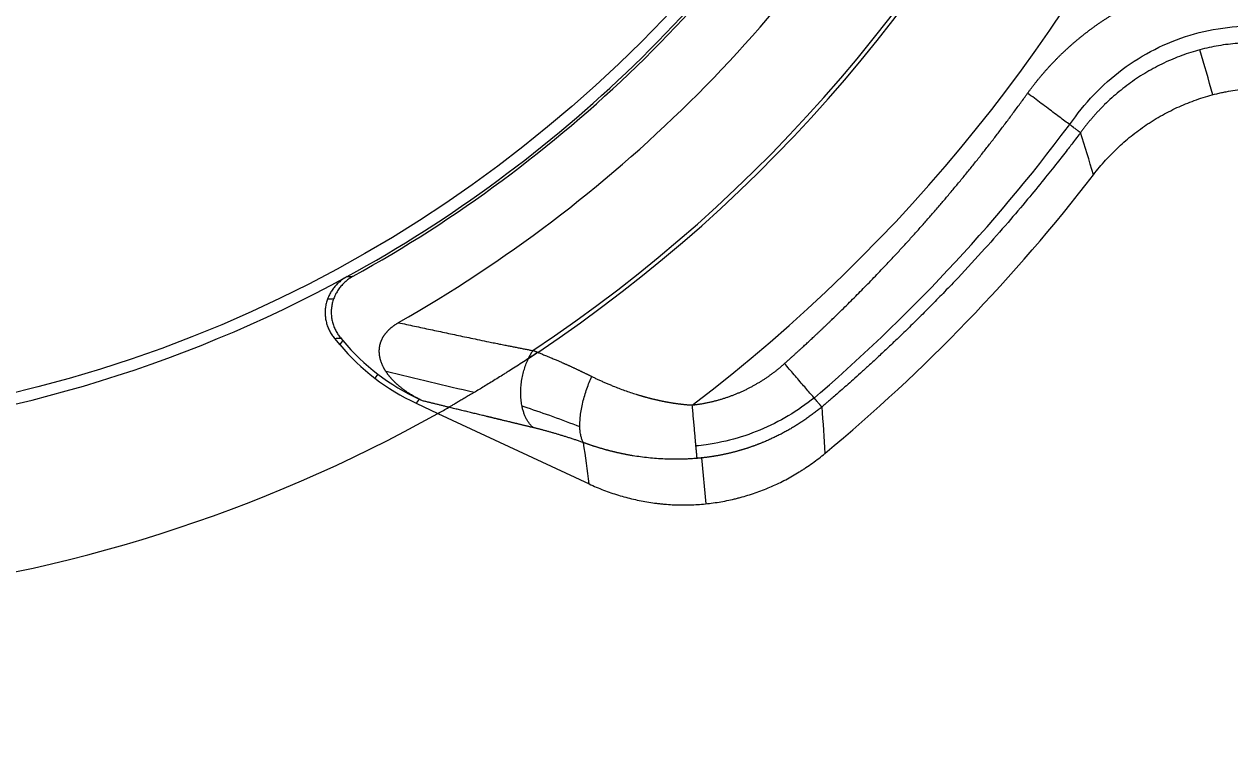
# Model space of a CAD drawing. Header units: millimetres. Extents: x 2234 to 3061, y 2092 to 2676.
# Drawn here: x 2552.4 to 2604.9, y 2404.3 to 2435.7 of the extents above; entities that cross this region are included whole.
import ezdxf

# ---------------------------------------------------------------- set-up
doc = ezdxf.new("R2010")
doc.units = ezdxf.units.MM
doc.layers.add('20', color=7, linetype='Continuous', true_color=0xffffff)
doc.layers.add('21', color=7, linetype='Continuous', true_color=0xffffff)
doc.layers.add('dim', color=82, linetype='Continuous', lineweight=9)
doc.styles.add('Capful-A', font='')
doc.styles.get('Capful-A').set_extended_font_data('Microsoft YaHei')
doc.dimstyles.new('Capful-A-2.5', dxfattribs={"dimscale": 2.5, "dimtxt": 2.5, "dimasz": 2.5, "dimexe": 1.5, "dimexo": 1, "dimgap": 1.5, "dimtad": 0, "dimdsep": 46, "dimtxsty": 'Capful-A', "dimcen": 0, "dimclrt": 2, "dimazin": 2, "dimtfac": 1, "dimtmove": 0, "dimatfit": 3, "dimfxl": 0, "dimtolj": 1, "dimtzin": 0, "dimarcsym": 0})

# ---------------------------------------------------------------- blocks, each defined once
blk = doc.blocks.new('*D43')
at = {"layer": 'Defpoints', "color": 0, "transparency": 16777216}
for p in [(2552.441, 2475.507), (2555.321, 2475.507), (2636.695, 2393.007)]:
    blk.add_point(p, dxfattribs=at)
at = {"layer": 'dim', "color": 0, "lineweight": -2, "transparency": 16777216}
blk.add_line((2553.69, 2475.507), (2555.321, 2475.507), dxfattribs=at)
at = {"layer": 'dim', "color": 2, "transparency": 16777216, "insert": (2564.34, 2475.507), "char_height": 6.25, "attachment_point": 5, "style": 'Capful-A', "bg_fill": 3, "box_fill_scale": 1.1, "bg_fill_color": 256, "bg_fill_true_color": 13158600, "bg_fill_transparency": 0}
blk.add_mtext('\\A1;82.5', dxfattribs=at)
blk = doc.blocks.new('*D44')
at = {"layer": 'Defpoints', "color": 0, "transparency": 16777216}
for p in [(2538.695, 2492.365), (2538.695, 2489.132), (2636.695, 2393.007)]:
    blk.add_point(p, dxfattribs=at)
at = {"layer": 'dim', "color": 0, "lineweight": -2, "transparency": 16777216}
blk.add_line((2538.695, 2490.382), (2538.695, 2492.365), dxfattribs=at)
at = {"layer": 'dim', "color": 2, "transparency": 16777216, "insert": (2538.695, 2498.061), "char_height": 6.25, "attachment_point": 5, "rotation": 90, "style": 'Capful-A', "bg_fill": 3, "box_fill_scale": 1.1, "bg_fill_color": 256, "bg_fill_true_color": 13158600, "bg_fill_transparency": 0}
blk.add_mtext('\\A1;98', dxfattribs=at)

msp = doc.modelspace()

# ---------------------------------------------------------------- linework, layer by layer
at = {"layer": '20', "color": 7, "linetype": 'Continuous', "lineweight": 18}
for p, q in [((2570.43, 2418.781), (2576.998, 2415.718)), ((2582.087, 2414.855), (2581.899, 2416.847))]:
    msp.add_line(p, q, dxfattribs=at)
for radius, start, end in [(65, 303.70412, 6.26987), (70.765, 307.2047, 2.75265), (65, 206.70874, 299.22418), (73.856, 310.90424, 323.59426), (76, 309.71003, 322.41832)]:
    msp.add_arc((2538.695, 2475.507), radius, start, end, dxfattribs=at)
msp.add_ellipse((2538.695, 2475.507), major_axis=(56.571, 32.011), ratio=0.999999, start_param=4.707518, end_param=4.715884, dxfattribs=at)
for points, degree, knots in [([(2596.061, 2432.695), (2596.662, 2433.532), (2597.402, 2434.269), (2598.181, 2435.045), (2599.076, 2435.671), (2599.977, 2436.302), (2600.971, 2436.764), (2601.97, 2437.228), (2603.034, 2437.508), (2604.1, 2437.789), (2606.302, 2437.968), (2607.407, 2437.865), (2609.53, 2437.666), (2611.552, 2436.768)], 2, [0, 0, 0, 0.125, 0.125, 0.25, 0.25, 0.375, 0.375, 0.5, 0.5, 0.625, 0.75, 0.75, 1, 1, 1]), ([(2598.137, 2431.673), (2598.469, 2432.123), (2598.832, 2432.538), (2599.624, 2433.304), (2600.052, 2433.654), (2600.974, 2434.283), (2601.456, 2434.553), (2602.458, 2435.006), (2602.981, 2435.19), (2604.062, 2435.465), (2604.607, 2435.553), (2605.431, 2435.615), (2605.706, 2435.623), (2606.259, 2435.616), (2606.538, 2435.6), (2607.918, 2435.462), (2608.972, 2435.17), (2609.979, 2434.702)], 3, [0, 0, 0, 0, 0.125148, 0.125148, 0.250297, 0.250297, 0.375445, 0.375445, 0.500593, 0.500593, 0.625742, 0.625742, 0.688316, 0.688316, 0.75089, 0.75089, 1, 1, 1, 1]), ([(2610.202, 2433.873), (2610.172, 2433.888), (2610.114, 2433.916), (2610.025, 2433.959), (2609.936, 2434), (2609.847, 2434.041), (2609.756, 2434.08), (2609.666, 2434.119), (2609.574, 2434.158), (2609.482, 2434.195), (2609.389, 2434.232), (2609.296, 2434.267), (2609.202, 2434.302), (2609.107, 2434.336), (2609.012, 2434.369), (2608.917, 2434.401), (2608.82, 2434.433), (2608.62, 2434.496), (2608.315, 2434.583), (2607.903, 2434.681), (2607.491, 2434.76), (2606.937, 2434.841), (2606.237, 2434.897), (2605.396, 2434.888), (2604.564, 2434.803), (2603.748, 2434.644), (2602.949, 2434.411), (2602.171, 2434.106), (2601.418, 2433.728), (2600.822, 2433.357), (2600.366, 2433.029), (2600.036, 2432.77), (2599.715, 2432.493), (2599.498, 2432.289), (2599.377, 2432.168), (2599.346, 2432.138), (2599.316, 2432.107), (2599.285, 2432.076), (2599.255, 2432.045), (2599.224, 2432.014), (2599.194, 2431.982), (2599.164, 2431.95), (2599.133, 2431.918), (2599.103, 2431.885), (2599.073, 2431.852), (2599.042, 2431.819), (2599.012, 2431.786), (2598.982, 2431.752), (2598.952, 2431.718), (2598.921, 2431.684), (2598.891, 2431.65), (2598.861, 2431.615), (2598.831, 2431.58), (2598.801, 2431.545), (2598.771, 2431.509), (2598.741, 2431.473), (2598.711, 2431.437), (2598.681, 2431.4), (2598.651, 2431.364), (2598.622, 2431.327), (2598.592, 2431.289), (2598.562, 2431.252), (2598.533, 2431.214), (2598.503, 2431.176), (2598.474, 2431.137), (2598.445, 2431.099), (2598.415, 2431.06), (2598.386, 2431.02), (2598.367, 2430.994), (2598.357, 2430.981)], 3, [0, 0, 0, 0, 0.007381, 0.01478, 0.022196, 0.02963, 0.037081, 0.044551, 0.052038, 0.059543, 0.067066, 0.074608, 0.082168, 0.089746, 0.097343, 0.104958, 0.112592, 0.120245, 0.152455, 0.184358, 0.215963, 0.247276, 0.311086, 0.374361, 0.437177, 0.499613, 0.561944, 0.624716, 0.688004, 0.751884, 0.783153, 0.814725, 0.846607, 0.878806, 0.882032, 0.885271, 0.888525, 0.891792, 0.895073, 0.898368, 0.901677, 0.905, 0.908337, 0.911688, 0.915052, 0.918431, 0.921824, 0.92523, 0.928651, 0.932085, 0.935534, 0.938996, 0.942472, 0.945963, 0.949467, 0.952986, 0.956518, 0.960064, 0.963625, 0.967199, 0.970788, 0.97439, 0.978007, 0.981637, 0.985282, 0.98894, 0.992613, 0.996299, 1, 1, 1, 1]), ([(2598.924, 2429.155), (2599.092, 2429.373), (2599.442, 2429.792), (2600.014, 2430.371), (2600.426, 2430.725), (2600.853, 2431.061), (2601.074, 2431.221), (2601.361, 2431.41), (2601.419, 2431.447), (2601.535, 2431.52), (2601.71, 2431.628), (2601.887, 2431.729), (2602.246, 2431.924), (2602.733, 2432.162), (2603.239, 2432.357), (2603.754, 2432.531), (2604.016, 2432.608), (2604.35, 2432.689), (2604.416, 2432.705), (2604.55, 2432.734), (2604.751, 2432.776), (2604.953, 2432.812), (2605.356, 2432.874), (2605.895, 2432.933), (2606.438, 2432.946), (2606.846, 2432.939), (2606.982, 2432.933), (2607.186, 2432.921), (2607.255, 2432.916), (2607.391, 2432.904), (2607.46, 2432.898), (2607.801, 2432.862), (2608.071, 2432.822), (2608.606, 2432.72), (2609.134, 2432.596), (2609.908, 2432.345), (2610.412, 2432.135), (2610.661, 2432.019)], 3, [0, 0, 0, 0, 0.0625, 0.125, 0.1875, 0.1875, 0.25, 0.25, 0.265625, 0.265625, 0.28125, 0.3125, 0.3125, 0.375, 0.4375, 0.4375, 0.5, 0.5, 0.515625, 0.515625, 0.53125, 0.5625, 0.5625, 0.625, 0.6875, 0.6875, 0.71875, 0.71875, 0.734375, 0.734375, 0.75, 0.75, 0.8125, 0.8125, 0.875, 0.9375, 1, 1, 1, 1]), ([(2585.495, 2420.948), (2586.284, 2421.657), (2586.906, 2422.242), (2587.631, 2422.923), (2589.75, 2425.029), (2592.412, 2427.985), (2593.658, 2429.533), (2594.888, 2431.062), (2596.061, 2432.695)], 2, [0, 0, 0, 0.125, 0.125, 0.25, 0.5, 0.75, 0.75, 1, 1, 1]), ([(2598.357, 2430.981), (2598.334, 2430.951), (2598.249, 2430.837), (2598.058, 2430.587), (2597.745, 2430.178), (2597.304, 2429.614), (2596.731, 2428.897), (2596.021, 2428.034), (2595.167, 2427.029), (2594.161, 2425.89), (2593.238, 2424.889), (2592.465, 2424.079), (2591.908, 2423.509), (2591.378, 2422.977), (2590.875, 2422.482), (2590.4, 2422.024), (2589.955, 2421.602), (2589.54, 2421.214), (2589.156, 2420.86), (2588.803, 2420.54), (2588.482, 2420.252), (2588.195, 2419.996), (2587.94, 2419.772), (2587.718, 2419.58), (2587.531, 2419.418), (2587.378, 2419.286), (2587.259, 2419.184), (2587.175, 2419.113), (2587.13, 2419.075), (2587.114, 2419.061)], 3, [0, 0, 0, 0, 0.006901, 0.026041, 0.057422, 0.10104, 0.156894, 0.224983, 0.305303, 0.397851, 0.502623, 0.553951, 0.60249, 0.648239, 0.6912, 0.731373, 0.768757, 0.803354, 0.835163, 0.864185, 0.890421, 0.91387, 0.934532, 0.952408, 0.967498, 0.979802, 0.989321, 0.996053, 1, 1, 1, 1]), ([(2574.764, 2421.433), (2574.697, 2421.388), (2574.63, 2421.343), (2574.497, 2421.255), (2574.43, 2421.212), (2574.364, 2421.168)], 3, [0, 0, 0, 0, 0.5, 0.5, 1, 1, 1, 1]), ([(2574.764, 2421.433), (2574.786, 2421.424), (2574.833, 2421.406), (2574.905, 2421.378), (2574.982, 2421.348), (2575.063, 2421.315), (2575.188, 2421.265), (2575.344, 2421.2), (2575.518, 2421.127), (2575.658, 2421.066), (2575.755, 2421.024), (2575.819, 2420.996), (2575.863, 2420.976), (2575.907, 2420.956), (2575.951, 2420.937), (2575.995, 2420.917), (2576.039, 2420.897), (2576.083, 2420.877), (2576.127, 2420.857), (2576.171, 2420.837), (2576.214, 2420.817), (2576.258, 2420.797), (2576.301, 2420.777), (2576.345, 2420.757), (2576.388, 2420.736), (2576.432, 2420.716), (2576.475, 2420.696), (2576.518, 2420.675), (2576.561, 2420.655), (2576.604, 2420.634), (2576.647, 2420.614), (2576.69, 2420.593), (2576.733, 2420.573), (2576.775, 2420.552), (2576.818, 2420.531), (2576.861, 2420.511), (2576.903, 2420.49), (2576.945, 2420.469), (2576.988, 2420.449), (2577.03, 2420.428), (2577.072, 2420.407), (2577.1, 2420.393), (2577.114, 2420.386)], 3, [0, 0, 0, 0, 0.031019, 0.063969, 0.098852, 0.135668, 0.174419, 0.266218, 0.342406, 0.402961, 0.447865, 0.466691, 0.48545, 0.504142, 0.522766, 0.541322, 0.559811, 0.578232, 0.596586, 0.614872, 0.63309, 0.65124, 0.669323, 0.687338, 0.705285, 0.723164, 0.740976, 0.75872, 0.776396, 0.794004, 0.811544, 0.829016, 0.846421, 0.863757, 0.881026, 0.898226, 0.915359, 0.932423, 0.949419, 0.966348, 0.983208, 1, 1, 1, 1]), ([(2574.364, 2421.168), (2574.264, 2421.103), (2574.166, 2421.039), (2573.974, 2420.914), (2573.879, 2420.853), (2573.692, 2420.733), (2573.6, 2420.674), (2573.464, 2420.588), (2573.419, 2420.559), (2573.352, 2420.517), (2573.307, 2420.489), (2573.175, 2420.406), (2573.068, 2420.339), (2572.899, 2420.234), (2572.817, 2420.183), (2572.656, 2420.084), (2572.577, 2420.036), (2572.422, 2419.942), (2572.347, 2419.896), (2572.198, 2419.807), (2572.126, 2419.763), (2572.019, 2419.699), (2571.984, 2419.678), (2571.915, 2419.637), (2571.881, 2419.617), (2571.78, 2419.557), (2571.715, 2419.519), (2571.589, 2419.445), (2571.528, 2419.409), (2571.411, 2419.341), (2571.355, 2419.308), (2571.249, 2419.246), (2571.198, 2419.217), (2571.126, 2419.176), (2571.103, 2419.162), (2571.058, 2419.137), (2571.036, 2419.124), (2570.974, 2419.089), (2570.937, 2419.067), (2570.904, 2419.048)], 3, [0, 0, 0, 0, 0.0625, 0.0625, 0.125, 0.125, 0.1875, 0.1875, 0.21875, 0.21875, 0.234375, 0.25, 0.3125, 0.3125, 0.375, 0.375, 0.4375, 0.4375, 0.5, 0.5, 0.5625, 0.5625, 0.59375, 0.59375, 0.625, 0.625, 0.6875, 0.6875, 0.75, 0.75, 0.8125, 0.8125, 0.875, 0.875, 0.90625, 0.90625, 0.9375, 0.9375, 1, 1, 1, 1]), ([(2581.484, 2419.144), (2582.043, 2419.207), (2583.128, 2419.505), (2584.147, 2419.965), (2584.615, 2420.272), (2585.08, 2420.576), (2585.495, 2420.948)], 2, [0, 0, 0, 0.25, 0.5, 0.75, 0.75, 1, 1, 1]), ([(2577.114, 2420.386), (2577.136, 2420.375), (2577.18, 2420.354), (2577.247, 2420.321), (2577.315, 2420.289), (2577.384, 2420.257), (2577.454, 2420.224), (2577.525, 2420.192), (2577.597, 2420.16), (2577.67, 2420.128), (2577.743, 2420.096), (2577.818, 2420.065), (2577.893, 2420.033), (2577.97, 2420.001), (2578.102, 2419.948), (2578.292, 2419.873), (2578.541, 2419.781), (2578.794, 2419.694), (2578.98, 2419.634), (2579.094, 2419.598), (2579.137, 2419.585), (2579.18, 2419.572), (2579.222, 2419.559), (2579.265, 2419.547), (2579.307, 2419.534), (2579.35, 2419.522), (2579.393, 2419.51), (2579.435, 2419.498), (2579.478, 2419.486), (2579.52, 2419.475), (2579.563, 2419.464), (2579.605, 2419.452), (2579.647, 2419.441), (2579.69, 2419.431), (2579.732, 2419.42), (2579.775, 2419.409), (2579.817, 2419.399), (2579.859, 2419.389), (2579.902, 2419.379), (2579.944, 2419.369), (2579.986, 2419.36), (2580.028, 2419.351), (2580.07, 2419.341), (2580.113, 2419.332), (2580.155, 2419.324), (2580.197, 2419.315), (2580.239, 2419.307), (2580.281, 2419.298), (2580.323, 2419.29), (2580.365, 2419.283), (2580.407, 2419.275), (2580.449, 2419.267), (2580.491, 2419.26), (2580.532, 2419.253), (2580.574, 2419.246), (2580.616, 2419.239), (2580.658, 2419.233), (2580.7, 2419.227), (2580.741, 2419.221), (2580.783, 2419.215), (2580.824, 2419.209), (2580.866, 2419.203), (2580.907, 2419.198), (2580.949, 2419.193), (2580.99, 2419.188), (2581.032, 2419.183), (2581.073, 2419.179), (2581.114, 2419.174), (2581.156, 2419.17), (2581.197, 2419.166), (2581.238, 2419.162), (2581.279, 2419.159), (2581.32, 2419.156), (2581.361, 2419.152), (2581.402, 2419.149), (2581.443, 2419.147), (2581.471, 2419.145), (2581.484, 2419.144)], 3, [0, 0, 0, 0, 0.017162, 0.034442, 0.05184, 0.069358, 0.086996, 0.104756, 0.122638, 0.140644, 0.158774, 0.17703, 0.195412, 0.213922, 0.23256, 0.291009, 0.34957, 0.408275, 0.467153, 0.476849, 0.486524, 0.496179, 0.505814, 0.515429, 0.525024, 0.534599, 0.544154, 0.553691, 0.563207, 0.572705, 0.582183, 0.591643, 0.601084, 0.610506, 0.619909, 0.629294, 0.638661, 0.648009, 0.65734, 0.666653, 0.675948, 0.685225, 0.694485, 0.703728, 0.712954, 0.722162, 0.731354, 0.740529, 0.749687, 0.758829, 0.767955, 0.777064, 0.786158, 0.795235, 0.804297, 0.813344, 0.822375, 0.831391, 0.840391, 0.849377, 0.858348, 0.867304, 0.876246, 0.885174, 0.894087, 0.902987, 0.911872, 0.920744, 0.929602, 0.938447, 0.947279, 0.956097, 0.964903, 0.973696, 0.982476, 0.991244, 1, 1, 1, 1]), ([(2587.056, 2419.686), (2586.353, 2419.079), (2585.583, 2418.582), (2584.322, 2418.004), (2583.882, 2417.84), (2582.996, 2417.58), (2582.546, 2417.483), (2581.942, 2417.398), (2581.794, 2417.381), (2581.645, 2417.367)], 3, [0, 0, 0, 0, 0.461408, 0.461408, 0.693381, 0.693381, 0.925353, 0.925353, 1, 1, 1, 1]), ([(2574.563, 2418.164), (2574.064, 2418.284), (2573.545, 2418.409), (2573.086, 2418.521), (2573.018, 2418.537), (2572.66, 2418.623), (2572.387, 2418.689), (2571.643, 2418.868), (2570.904, 2419.048)], 2, [0, 0, 0, 0.319626, 0.319626, 0.479438, 0.479438, 0.639251, 0.639251, 1, 1, 1]), ([(2576.599, 2418.191), (2576.547, 2418.211), (2576.496, 2418.231), (2576.059, 2418.403), (2575.673, 2418.548), (2574.913, 2418.82), (2574.54, 2418.947), (2574.143, 2419.076), (2574.113, 2419.086), (2574.083, 2419.095)], 3, [0, 0, 0, 0, 0.059834, 0.059834, 0.511326, 0.511326, 0.962818, 0.962818, 1, 1, 1, 1]), ([(2587.114, 2419.061), (2587.088, 2419.04), (2587.038, 2418.998), (2586.961, 2418.936), (2586.884, 2418.875), (2586.807, 2418.815), (2586.729, 2418.756), (2586.65, 2418.698), (2586.571, 2418.641), (2586.492, 2418.584), (2586.413, 2418.528), (2586.333, 2418.474), (2586.252, 2418.42), (2586.171, 2418.367), (2586.09, 2418.315), (2586.008, 2418.264), (2585.927, 2418.213), (2585.844, 2418.164), (2585.762, 2418.115), (2585.679, 2418.068), (2585.596, 2418.021), (2585.512, 2417.975), (2585.428, 2417.93), (2585.344, 2417.886), (2585.26, 2417.843), (2585.175, 2417.801), (2585.09, 2417.759), (2585.005, 2417.719), (2584.92, 2417.679), (2584.834, 2417.64), (2584.749, 2417.602), (2584.663, 2417.566), (2584.589, 2417.535), (2584.528, 2417.51), (2584.48, 2417.49), (2584.432, 2417.471), (2584.384, 2417.452), (2584.335, 2417.434), (2584.287, 2417.415), (2584.239, 2417.397), (2584.19, 2417.379), (2584.141, 2417.362), (2584.093, 2417.345), (2584.044, 2417.328), (2583.995, 2417.311), (2583.946, 2417.294), (2583.897, 2417.278), (2583.848, 2417.262), (2583.799, 2417.246), (2583.75, 2417.231), (2583.7, 2417.216), (2583.651, 2417.201), (2583.602, 2417.186), (2583.552, 2417.172), (2583.503, 2417.158), (2583.453, 2417.144), (2583.403, 2417.13), (2583.354, 2417.117), (2583.304, 2417.104), (2583.254, 2417.091), (2583.205, 2417.079), (2583.155, 2417.066), (2583.105, 2417.054), (2583.055, 2417.043), (2583.005, 2417.031), (2582.955, 2417.02), (2582.905, 2417.009), (2582.855, 2416.998), (2582.804, 2416.988), (2582.754, 2416.978), (2582.704, 2416.968), (2582.654, 2416.958), (2582.603, 2416.949), (2582.553, 2416.94), (2582.503, 2416.931), (2582.452, 2416.923), (2582.402, 2416.915), (2582.352, 2416.907), (2582.301, 2416.899), (2582.251, 2416.891), (2582.2, 2416.884), (2582.15, 2416.877), (2582.099, 2416.871), (2582.048, 2416.864), (2581.998, 2416.858), (2581.947, 2416.852), (2581.897, 2416.847), (2581.846, 2416.841), (2581.795, 2416.836), (2581.745, 2416.832), (2581.711, 2416.829), (2581.694, 2416.827)], 3, [0, 0, 0, 0, 0.016573, 0.033115, 0.049626, 0.066107, 0.082558, 0.098979, 0.115369, 0.13173, 0.14806, 0.164361, 0.180632, 0.196873, 0.213085, 0.229266, 0.245419, 0.261542, 0.277636, 0.293701, 0.309737, 0.325743, 0.341721, 0.35767, 0.37359, 0.389482, 0.405345, 0.42118, 0.436986, 0.452764, 0.468514, 0.484236, 0.499929, 0.508645, 0.517356, 0.526064, 0.534769, 0.54347, 0.552167, 0.560861, 0.569552, 0.578239, 0.586922, 0.595602, 0.604279, 0.612952, 0.621622, 0.630289, 0.638952, 0.647612, 0.656269, 0.664922, 0.673572, 0.682219, 0.690862, 0.699503, 0.70814, 0.716773, 0.725404, 0.734032, 0.742656, 0.751277, 0.759895, 0.76851, 0.777122, 0.785731, 0.794337, 0.802939, 0.811539, 0.820136, 0.828729, 0.83732, 0.845908, 0.854493, 0.863074, 0.871653, 0.88023, 0.888803, 0.897373, 0.905941, 0.914505, 0.923067, 0.931626, 0.940182, 0.948736, 0.957287, 0.965835, 0.97438, 0.982923, 0.991463, 1, 1, 1, 1]), ([(2576.76, 2417.509), (2576.186, 2417.711), (2575.623, 2417.878), (2575.071, 2418.043), (2574.563, 2418.164)], 2, [0, 0, 0, 0.5, 0.5, 1, 1, 1]), ([(2581.694, 2416.827), (2581.661, 2416.824), (2581.595, 2416.819), (2581.497, 2416.812), (2581.401, 2416.806), (2581.307, 2416.801), (2581.215, 2416.796), (2581.126, 2416.793), (2581.039, 2416.79), (2580.954, 2416.789), (2580.871, 2416.787), (2580.79, 2416.787), (2580.712, 2416.787), (2580.636, 2416.788), (2580.562, 2416.789), (2580.49, 2416.79), (2580.421, 2416.792), (2580.353, 2416.794), (2580.188, 2416.801), (2579.929, 2416.816), (2579.578, 2416.848), (2579.24, 2416.889), (2579.001, 2416.925), (2578.856, 2416.949), (2578.802, 2416.959), (2578.747, 2416.968), (2578.693, 2416.978), (2578.639, 2416.988), (2578.586, 2416.999), (2578.533, 2417.009), (2578.48, 2417.02), (2578.428, 2417.03), (2578.376, 2417.041), (2578.325, 2417.053), (2578.273, 2417.064), (2578.223, 2417.075), (2578.172, 2417.087), (2578.122, 2417.099), (2578.073, 2417.111), (2578.024, 2417.123), (2577.975, 2417.135), (2577.926, 2417.147), (2577.878, 2417.159), (2577.831, 2417.172), (2577.783, 2417.185), (2577.736, 2417.197), (2577.69, 2417.21), (2577.644, 2417.223), (2577.598, 2417.236), (2577.552, 2417.249), (2577.507, 2417.262), (2577.463, 2417.276), (2577.418, 2417.289), (2577.374, 2417.302), (2577.331, 2417.316), (2577.288, 2417.329), (2577.245, 2417.343), (2577.203, 2417.357), (2577.16, 2417.37), (2577.119, 2417.384), (2577.078, 2417.398), (2577.037, 2417.412), (2576.996, 2417.426), (2576.956, 2417.439), (2576.916, 2417.453), (2576.877, 2417.467), (2576.838, 2417.481), (2576.799, 2417.495), (2576.773, 2417.504), (2576.76, 2417.509)], 3, [0, 0, 0, 0, 0.019791, 0.039146, 0.058066, 0.07655, 0.094599, 0.112212, 0.129389, 0.14613, 0.162436, 0.178307, 0.193741, 0.20874, 0.223303, 0.237431, 0.251123, 0.26438, 0.277201, 0.34879, 0.41825, 0.485586, 0.550804, 0.561927, 0.57299, 0.583991, 0.594931, 0.605811, 0.616629, 0.627386, 0.638083, 0.648719, 0.659293, 0.669808, 0.680261, 0.690654, 0.700986, 0.711258, 0.721469, 0.73162, 0.74171, 0.751741, 0.76171, 0.77162, 0.78147, 0.791259, 0.800989, 0.810658, 0.820268, 0.829818, 0.839308, 0.848738, 0.858109, 0.86742, 0.876672, 0.885864, 0.894997, 0.904071, 0.913086, 0.922042, 0.930939, 0.939776, 0.948555, 0.957276, 0.965937, 0.974541, 0.983085, 0.991572, 1, 1, 1, 1]), ([(2576.998, 2415.718), (2577.206, 2415.621), (2577.626, 2415.443), (2578.269, 2415.221), (2578.924, 2415.045), (2579.369, 2414.958), (2579.706, 2414.904), (2579.876, 2414.88), (2580.046, 2414.861), (2580.16, 2414.849), (2580.217, 2414.844), (2580.502, 2414.819), (2580.957, 2414.796), (2581.636, 2414.81), (2582.312, 2414.873), (2582.76, 2414.946), (2583.095, 2415.014), (2583.206, 2415.039), (2583.374, 2415.079), (2583.429, 2415.092), (2583.54, 2415.121), (2583.816, 2415.195), (2584.304, 2415.35), (2584.935, 2415.6), (2585.547, 2415.894), (2585.942, 2416.119), (2586.185, 2416.27), (2586.234, 2416.3), (2586.33, 2416.362), (2586.378, 2416.393), (2586.521, 2416.489), (2586.615, 2416.554), (2586.894, 2416.755), (2587.075, 2416.895), (2587.252, 2417.041)], 3, [0, 0, 0, 0, 0.0625, 0.125, 0.1875, 0.25, 0.25, 0.28125, 0.296875, 0.296875, 0.3125, 0.3125, 0.375, 0.4375, 0.5, 0.5625, 0.5625, 0.59375, 0.59375, 0.609375, 0.609375, 0.625, 0.6875, 0.75, 0.8125, 0.875, 0.875, 0.890625, 0.890625, 0.90625, 0.90625, 0.9375, 0.9375, 1, 1, 1, 1])]:
    msp.add_open_spline(points, degree=degree, knots=knots, dxfattribs=at)
for points in [[(2604.11, 2432.629), (2603.926, 2433.278), (2603.738, 2433.928), (2603.547, 2434.58)], [(2598.924, 2429.155), (2598.738, 2429.764), (2598.549, 2430.372), (2598.357, 2430.981)], [(2587.114, 2419.061), (2587.162, 2418.386), (2587.208, 2417.712), (2587.252, 2417.041)], [(2576.998, 2415.718), (2576.921, 2416.314), (2576.842, 2416.911), (2576.76, 2417.509)]]:
    msp.add_open_spline(points, degree=3, dxfattribs=at)
for points, weights in [([(2598.357, 2430.981), (2597.885, 2431.333), (2596.061, 2432.695)], [1, 0.793353340291, 1]), ([(2574.563, 2418.164), (2573.418, 2419.193), (2574.364, 2421.168)], [1, 0.674649557589, 0.924732455434]), ([(2587.114, 2419.061), (2586.781, 2419.449), (2585.495, 2420.948)], [1, 0.793353340292, 1]), ([(2576.76, 2417.509), (2576.191, 2418.376), (2577.114, 2420.386)], [1, 0.712315301237, 1]), ([(2581.694, 2416.827), (2581.645, 2417.367), (2581.484, 2419.144)], [1, 0.807280527956, 1])]:
    msp.add_rational_spline(points, weights, degree=2, dxfattribs=at)
at = {"layer": '21', "color": 7, "linetype": 'Continuous', "lineweight": 18}
for p, q in [((2565.935, 2422.041), (2566.165, 2421.768)), ((2566.165, 2421.768), (2566.298, 2421.942)), ((2566.201, 2422.059), (2566.298, 2421.942)), ((2567.817, 2420.488), (2567.684, 2420.314)), ((2569.616, 2419.397), (2569.482, 2419.223)), ((2569.764, 2419.328), (2569.616, 2419.397)), ((2569.482, 2419.223), (2570.43, 2418.781))]:
    msp.add_line(p, q, dxfattribs=at)
msp.add_circle((2538.695, 2475.507), 57.383, dxfattribs=at)
msp.add_circle((2538.695, 2475.507), 57.383, dxfattribs=at)
for radius, start, end in [(64.82, 303.58995, 6.38426), (65, 303.70412, 6.26987), (40.63, 272.4619, 357.5381), (57.886, 200.75015, 298.68839), (65, 206.70874, 299.22418), (57.886, 298.68839, 329.44314), (57.998, 298.91937, 329.32262), (60.72, 299.62508, 329.67633), (65, 303.28164, 303.65654)]:
    msp.add_arc((2538.695, 2475.507), radius, start, end, dxfattribs=at)
for centre, major_axis, ratio, start_param, end_param in [((2574.703, 2505.708), (68.662, 57.581), 0.851398, 3.984612, 3.987759), ((2573.837, 2504.977), (69.552, 58.32), 0.851393, 3.999799, 4.002917), ((2574.13, 2428.715), (-6.313, -8.227), 0.96434, 6.072567, 6.493804), ((2573.996, 2428.541), (-6.313, -8.227), 0.96434, 6.072567, 6.493804), ((2538.695, 2475.507), (56.571, 32.011), 0.999999, 4.707518, 4.715884)]:
    msp.add_ellipse(centre, major_axis=major_axis, ratio=ratio, start_param=start_param, end_param=end_param, dxfattribs=at)
for points, degree, knots in [([(2566.483, 2424.727), (2566.425, 2424.696), (2566.313, 2424.627), (2566.21, 2424.547), (2566.111, 2424.463), (2566.063, 2424.418), (2565.995, 2424.346), (2565.973, 2424.322), (2565.93, 2424.272), (2565.91, 2424.246), (2565.85, 2424.168), (2565.777, 2424.061), (2565.715, 2423.946), (2565.674, 2423.857), (2565.661, 2423.826), (2565.636, 2423.765), (2565.625, 2423.734), (2565.594, 2423.641), (2565.559, 2423.515), (2565.539, 2423.386), (2565.53, 2423.288), (2565.528, 2423.255), (2565.525, 2423.189), (2565.525, 2423.156), (2565.527, 2423.058), (2565.537, 2422.928), (2565.562, 2422.8), (2565.586, 2422.704), (2565.595, 2422.673), (2565.615, 2422.609), (2565.626, 2422.578), (2565.661, 2422.486), (2565.714, 2422.367), (2565.78, 2422.254), (2565.835, 2422.172), (2565.854, 2422.146), (2565.894, 2422.093), (2565.914, 2422.067), (2565.935, 2422.041)], 3, [0, 0, 0, 0, 0.0625, 0.125, 0.125, 0.1875, 0.1875, 0.21875, 0.21875, 0.25, 0.25, 0.3125, 0.375, 0.375, 0.40625, 0.40625, 0.4375, 0.4375, 0.5, 0.5625, 0.5625, 0.59375, 0.59375, 0.625, 0.625, 0.6875, 0.75, 0.75, 0.78125, 0.78125, 0.8125, 0.8125, 0.875, 0.9375, 0.9375, 0.96875, 0.96875, 1, 1, 1, 1]), ([(2566.742, 2424.741), (2566.684, 2424.709), (2566.628, 2424.675), (2566.52, 2424.6), (2566.468, 2424.559), (2566.37, 2424.475), (2566.323, 2424.43), (2566.233, 2424.335), (2566.191, 2424.285), (2566.131, 2424.206), (2566.112, 2424.18), (2566.075, 2424.125), (2566.058, 2424.098), (2566.008, 2424.014), (2565.977, 2423.957), (2565.923, 2423.838), (2565.899, 2423.777), (2565.868, 2423.684), (2565.858, 2423.652), (2565.841, 2423.589), (2565.834, 2423.557), (2565.814, 2423.462), (2565.804, 2423.397), (2565.792, 2423.268), (2565.79, 2423.202), (2565.793, 2423.07), (2565.798, 2423.005), (2565.816, 2422.876), (2565.828, 2422.813), (2565.86, 2422.687), (2565.88, 2422.624), (2565.927, 2422.501), (2565.954, 2422.441), (2566.014, 2422.326), (2566.08, 2422.214), (2566.158, 2422.109), (2566.201, 2422.059)], 3, [0, 0, 0, 0, 0.0625, 0.0625, 0.125, 0.125, 0.1875, 0.1875, 0.25, 0.25, 0.28125, 0.28125, 0.3125, 0.3125, 0.375, 0.375, 0.4375, 0.4375, 0.46875, 0.46875, 0.5, 0.5, 0.5625, 0.5625, 0.625, 0.625, 0.6875, 0.6875, 0.75, 0.75, 0.8125, 0.8125, 0.875, 0.875, 0.9375, 1, 1, 1, 1]), ([(2569.764, 2419.328), (2569.213, 2419.585), (2568.795, 2419.924), (2568.562, 2420.113), (2568.383, 2420.318), (2568.182, 2420.549), (2568.059, 2420.788), (2567.919, 2421.062), (2567.888, 2421.332), (2567.854, 2421.626), (2567.951, 2421.896), (2568.046, 2422.157), (2568.256, 2422.377), (2568.443, 2422.572), (2568.711, 2422.724)], 2, [0, 0, 0, 0.25, 0.25, 0.375, 0.375, 0.5, 0.5, 0.625, 0.625, 0.75, 0.75, 0.875, 0.875, 1, 1, 1]), ([(2568.711, 2422.724), (2568.826, 2422.699), (2569.057, 2422.649), (2569.404, 2422.575), (2569.752, 2422.5), (2570.1, 2422.426), (2570.45, 2422.352), (2570.8, 2422.277), (2571.15, 2422.203), (2571.502, 2422.129), (2571.862, 2422.054), (2572.241, 2421.974), (2572.544, 2421.911), (2572.762, 2421.866), (2572.887, 2421.841), (2573.002, 2421.817), (2573.113, 2421.795), (2573.223, 2421.772), (2573.359, 2421.745), (2573.518, 2421.714), (2573.695, 2421.68), (2573.87, 2421.645), (2574.043, 2421.611), (2574.216, 2421.578), (2574.387, 2421.544), (2574.5, 2421.522), (2574.557, 2421.511)], 3, [0, 0, 0, 0, 0.058737, 0.117675, 0.176816, 0.236159, 0.295705, 0.355454, 0.415407, 0.475564, 0.535924, 0.600702, 0.670454, 0.691883, 0.713269, 0.734612, 0.751472, 0.770328, 0.791181, 0.821674, 0.851948, 0.882001, 0.911833, 0.941444, 0.970833, 1, 1, 1, 1]), ([(2574.764, 2421.433), (2574.697, 2421.388), (2574.63, 2421.343), (2574.497, 2421.255), (2574.43, 2421.212), (2574.364, 2421.168)], 3, [0, 0, 0, 0, 0.5, 0.5, 1, 1, 1, 1]), ([(2574.764, 2421.433), (2574.753, 2421.437), (2574.731, 2421.445), (2574.699, 2421.458), (2574.668, 2421.469), (2574.639, 2421.48), (2574.61, 2421.491), (2574.583, 2421.501), (2574.565, 2421.508), (2574.557, 2421.511)], 3, [0, 0, 0, 0, 0.159053, 0.312705, 0.460958, 0.603812, 0.74127, 0.873332, 1, 1, 1, 1]), ([(2574.364, 2421.168), (2574.264, 2421.103), (2574.166, 2421.039), (2573.974, 2420.914), (2573.879, 2420.853), (2573.692, 2420.733), (2573.6, 2420.674), (2573.464, 2420.588), (2573.419, 2420.559), (2573.352, 2420.517), (2573.307, 2420.489), (2573.175, 2420.406), (2573.068, 2420.339), (2572.899, 2420.234), (2572.817, 2420.183), (2572.656, 2420.084), (2572.577, 2420.036), (2572.422, 2419.942), (2572.347, 2419.896), (2572.198, 2419.807), (2572.126, 2419.763), (2572.019, 2419.699), (2571.984, 2419.678), (2571.915, 2419.637), (2571.881, 2419.617), (2571.78, 2419.557), (2571.715, 2419.519), (2571.589, 2419.445), (2571.528, 2419.409), (2571.411, 2419.341), (2571.355, 2419.308), (2571.249, 2419.246), (2571.198, 2419.217), (2571.126, 2419.176), (2571.103, 2419.162), (2571.058, 2419.137), (2571.036, 2419.124), (2570.974, 2419.089), (2570.937, 2419.067), (2570.904, 2419.048)], 3, [0, 0, 0, 0, 0.0625, 0.0625, 0.125, 0.125, 0.1875, 0.1875, 0.21875, 0.21875, 0.234375, 0.25, 0.3125, 0.3125, 0.375, 0.375, 0.4375, 0.4375, 0.5, 0.5, 0.5625, 0.5625, 0.59375, 0.59375, 0.625, 0.625, 0.6875, 0.6875, 0.75, 0.75, 0.8125, 0.8125, 0.875, 0.875, 0.90625, 0.90625, 0.9375, 0.9375, 1, 1, 1, 1])]:
    msp.add_open_spline(points, degree=degree, knots=knots, dxfattribs=at)
for points, degree in [([(2566.483, 2424.727), (2566.569, 2424.732), (2566.656, 2424.736), (2566.742, 2424.741)], 3), ([(2572.002, 2419.689), (2570.733, 2419.984), (2569.456, 2420.286), (2568.171, 2420.597)], 3), ([(2570.904, 2419.048), (2570.333, 2419.187), (2569.764, 2419.328)], 2)]:
    msp.add_open_spline(points, degree=degree, dxfattribs=at)
msp.add_rational_spline([(2574.364, 2421.168), (2574.452, 2421.35), (2574.557, 2421.511)], [0.924732455434, 0.957443673818, 1], degree=2, dxfattribs=at)

# ---------------------------------------------------------------- next in the draw order: dimensions: what is measured, and where the dimension line sits
at = {"layer": 'dim'}
dim = msp.add_ordinate_dim(feature_location=(2552.441, 2475.507), offset=(2.88, 0), dtype=0, origin=(2636.695, 2393.007), dimstyle='Capful-A-2.5', override={"dimasz": 2, "dimexe": 0.49975, "dimexo": 0.49975, "dimgap": 0.49975}, dxfattribs=at)
dim.commit()
dim.dimension.update_dxf_attribs({"geometry": '*D43', "text_midpoint": (2564.34, 2475.507)})

# ---------------------------------------------------------------- next in the draw order: dimensions: what is measured, and where the dimension line sits
dim = msp.add_ordinate_dim(feature_location=(2538.695, 2489.132), offset=(0, 3.232), dtype=1, origin=(2636.695, 2393.007), dimstyle='Capful-A-2.5', override={"dimasz": 2, "dimexe": 0.49975, "dimexo": 0.49975, "dimgap": 0.49975}, dxfattribs=at)
dim.commit()
dim.dimension.update_dxf_attribs({"geometry": '*D44', "text_midpoint": (2538.695, 2498.061)})

doc.saveas('drawing.dxf')
